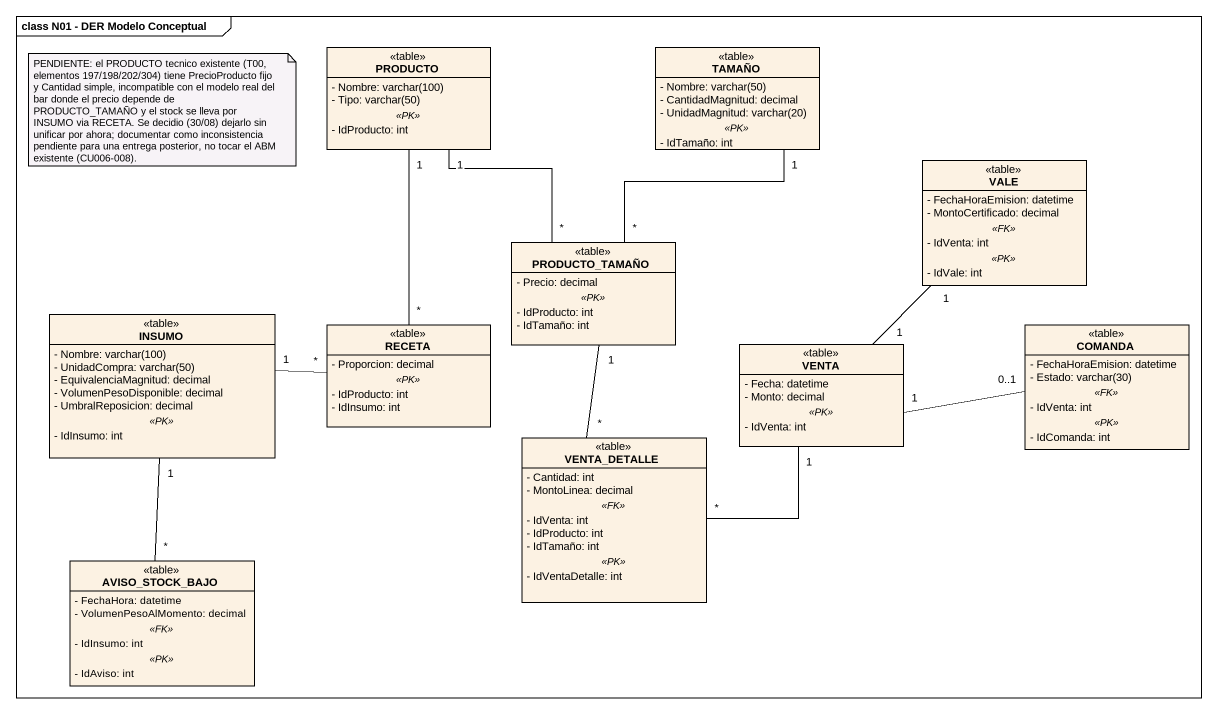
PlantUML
@startuml
mainframe class N01 - DER Modelo Conceptual
hide circle
hide empty members
skinparam classAttributeIconSize 0
class PRODUCTO <<table>> {
  {field} - Nombre: varchar(100)
  {field} - Tipo: varchar(50)
  .. <<PK>> ..
  - IdProducto: int
}
class TAMAÑO <<table>> {
  {field} - Nombre: varchar(50)
  - CantidadMagnitud: decimal
  {field} - UnidadMagnitud: varchar(20)
  .. <<PK>> ..
  - IdTamaño: int
}
class VALE <<table>> {
  - FechaHoraEmision: datetime
  - MontoCertificado: decimal
  .. <<FK>> ..
  - IdVenta: int
  .. <<PK>> ..
  - IdVale: int
}
class PRODUCTO_TAMAÑO <<table>> {
  - Precio: decimal
  .. <<PK>> ..
  - IdProducto: int
  - IdTamaño: int
}
class INSUMO <<table>> {
  {field} - Nombre: varchar(100)
  {field} - UnidadCompra: varchar(50)
  - EquivalenciaMagnitud: decimal
  - VolumenPesoDisponible: decimal
  - UmbralReposicion: decimal
  .. <<PK>> ..
  - IdInsumo: int
}
class RECETA <<table>> {
  - Proporcion: decimal
  .. <<PK>> ..
  - IdProducto: int
  - IdInsumo: int
}
class VENTA <<table>> {
  - Fecha: datetime
  - Monto: decimal
  .. <<PK>> ..
  - IdVenta: int
}
class COMANDA <<table>> {
  - FechaHoraEmision: datetime
  {field} - Estado: varchar(30)
  .. <<FK>> ..
  - IdVenta: int
  .. <<PK>> ..
  - IdComanda: int
}
class VENTA_DETALLE <<table>> {
  - Cantidad: int
  - MontoLinea: decimal
  .. <<FK>> ..
  - IdVenta: int
  - IdProducto: int
  - IdTamaño: int
  .. <<PK>> ..
  - IdVentaDetalle: int
}
class AVISO_STOCK_BAJO <<table>> {
  - FechaHora: datetime
  - VolumenPesoAlMomento: decimal
  .. <<FK>> ..
  - IdInsumo: int
  .. <<PK>> ..
  - IdAviso: int
}
PRODUCTO "1" -- "*" PRODUCTO_TAMAÑO
PRODUCTO "1" -- "*" RECETA
TAMAÑO "1" -- "*" PRODUCTO_TAMAÑO
PRODUCTO_TAMAÑO "1" -- "*" VENTA_DETALLE
INSUMO "1" -right- "*" RECETA
INSUMO "1" -- "*" AVISO_STOCK_BAJO
VENTA "1" -up- "1" VALE
VENTA "1" -right- "0..1" COMANDA
VENTA "1" -- "*" VENTA_DETALLE
note as N1
  PENDIENTE: el PRODUCTO tecnico existente (T00, elementos 197/198/202/304) tiene PrecioProducto fijo y Cantidad simple, incompatible con el modelo real del bar donde el precio depende de PRODUCTO_TAMAÑO y el stock se lleva por INSUMO via RECETA. Se decidio (30/08) dejarlo sin unificar por ahora; documentar como inconsistencia pendiente para una entrega posterior, no tocar el ABM existente (CU006-008).
end note
@enduml
